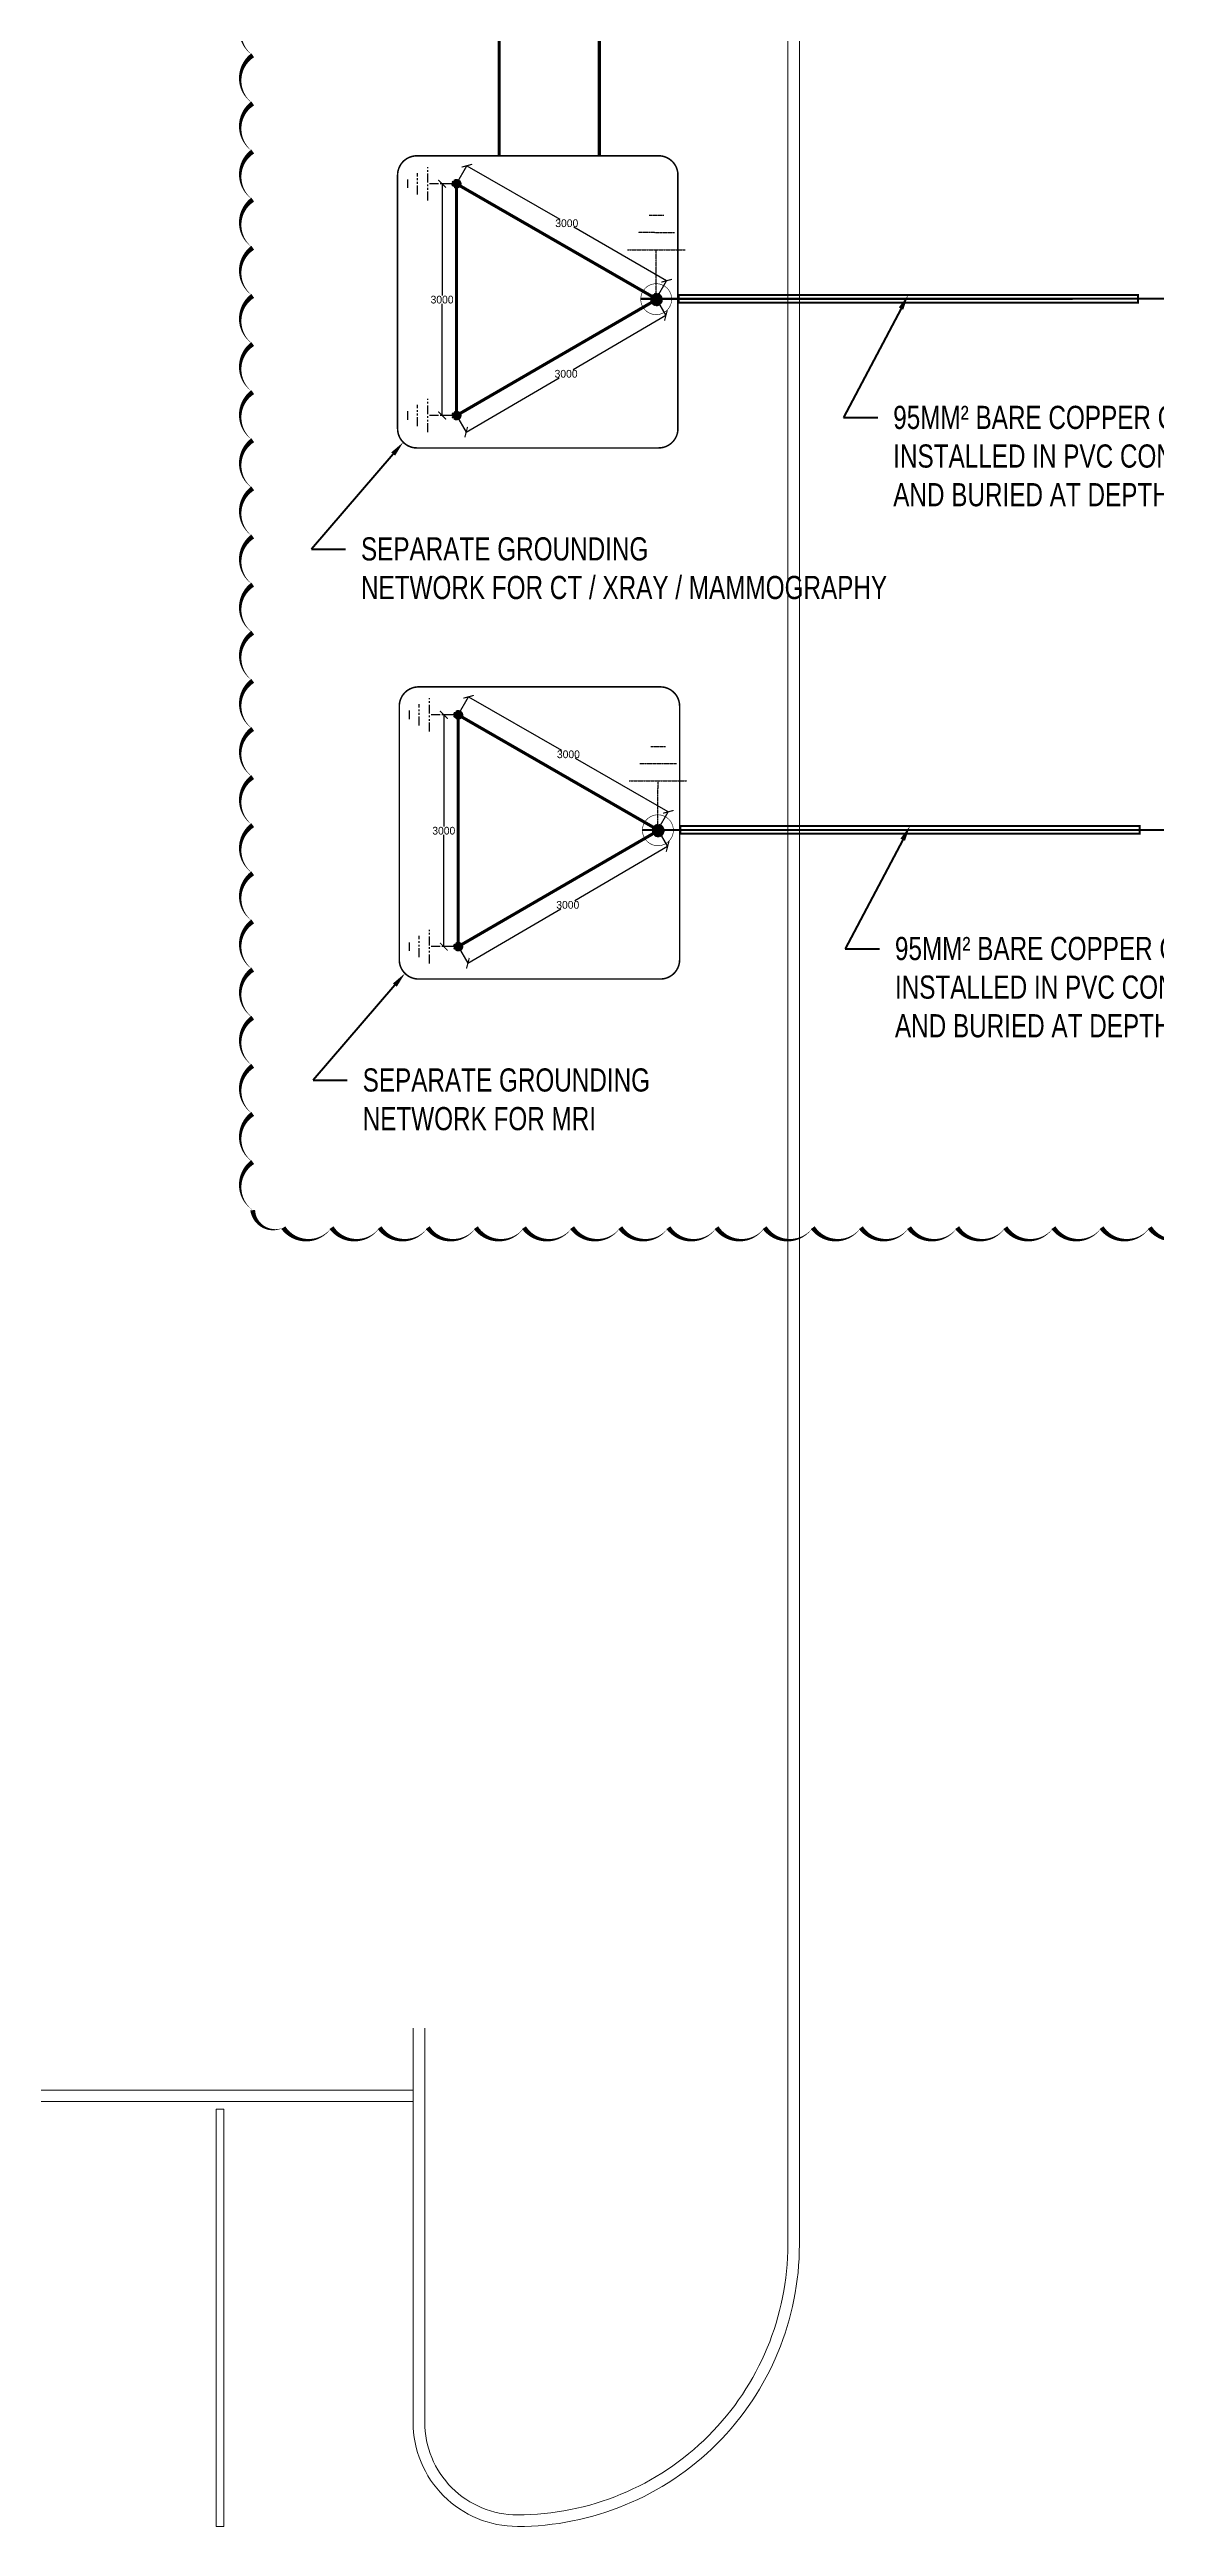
# Model space of a CAD drawing. Header units: metres. Extents: x -18745 to 220762, y -1579758 to -1356048.
# Drawn here: x 66926 to 81239, y -1477238 to -1445173 of the extents above; entities that cross this region are included whole.
import ezdxf
from ezdxf import colors
from ezdxf.entities.mleader import LeaderData, LeaderLine
from ezdxf.math import Vec2, Vec3

# ---------------------------------------------------------------- set-up
doc = ezdxf.new("R2010")
doc.units = ezdxf.units.M
doc.header["$PDMODE"] = 35
for name, pattern in [('CENTER', [2, 1.25, -0.25, 0.25, -0.25]), ('DASHDOTX2', [50.8, 25.4, -12.7, 0, -12.7]), ('DASHED', [19.05, 12.7, -6.35]), ('DASHED2', [0.375, 0.25, -0.125]), ('PHANTOMX2', [5, 2.5, -0.5, 0.5, -0.5, 0.5, -0.5])]:
    doc.linetypes.add(name, pattern=pattern)
doc.layers.get('0').update_dxf_attribs({"lineweight": 0})
doc.layers.get('Defpoints').update_dxf_attribs({"lineweight": 0})
for name, color, linetype in [('0E-PW-GRD', 6, 'Continuous'), ('0E-PW-GRD2', 6, 'Continuous'), ('E - DETAILS CLOUD', 7, 'Continuous'), ('E-DIM', 7, 'Continuous'), ('PD-VENT', 70, 'Continuous')]:
    doc.layers.add(name, color=color, linetype=linetype)
doc.layers.add('E-GRND', color=94, linetype='DASHED2', lineweight=40)
doc.layers.add('Tiles', color=252, linetype='Continuous', lineweight=5)
doc.layers.add('REV 01', color=7, linetype='Continuous', lineweight=0, true_color=0xe41b4d)
doc.styles.add('ROMANS', font='romans.shx', dxfattribs={"width": 0.85})
doc.styles.get("Standard").update_dxf_attribs({"font": 'GOTHIC.TTF'})
doc.dimstyles.get("Standard").update_dxf_attribs({"dimtxt": 0.1, "dimasz": 0.18, "dimexe": 0.18, "dimexo": 0.0625, "dimgap": 0.09, "dimtad": 0, "dimtih": 1, "dimtoh": 1, "dimzin": 0, "dimdsep": 46, "dimtxsty": 'Standard', "dimcen": 0.09, "dimadec": 0, "dimazin": 0, "dimtfac": 1, "dimtofl": 0, "dimtmove": 0, "dimatfit": 3, "dimfxl": 1, "dimtolj": 1, "dimtzin": 0, "dimarcsym": 0})

# ---------------------------------------------------------------- blocks, each defined once
blk = doc.blocks.new('A$C22ed9212')
at = {"layer": 'Tiles', "elevation": 0}
for points in [[(-453941, -493931), (-516441, -493931), (-516441, -498081, -0.414214), (-517791, -499431), (-519205, -499431, -0.557537), (-523230, -492919), (-522277, -491012, -0.414214), (-520466, -490408), (-516754, -492264), (-506691, -472140), (-510403, -470284, -0.414214), (-511007, -468473), (-509455, -465369, -0.284079), (-505430, -462881), (-504611, -462881)], [(-453941, -493781), (-516591, -493781), (-516591, -498081, -0.414214), (-517791, -499281), (-519205, -499281, -0.557537), (-523096, -492986), (-522143, -491079, -0.414214), (-520533, -490543), (-516687, -492466), (-506490, -472073), (-510336, -470150, -0.414214), (-510873, -468540), (-509321, -465436, -0.284079), (-505430, -463031), (-504611, -463031)], [(-452591, -499431, 0.414214), (-448941, -495781), (-448941, -465516)], [(-452591, -499281, 0.414214), (-449091, -495781), (-449091, -465516)], [(-452591, -499431, -0.414214), (-453941, -498081), (-453941, -492981)], [(-452591, -499281, -0.414214), (-453791, -498081), (-453791, -492981)]]:
    blk.add_lwpolyline(points, format="xyb", dxfattribs=at)
blk.add_lwpolyline([(-456491, -499431), (-456391, -499431), (-456391, -494031), (-456491, -494031)], close=True, dxfattribs=at)
blk = doc.blocks.new('*U15')
at = {"linetype": 'ByBlock', "lineweight": -2}
h = blk.add_hatch(color=0, dxfattribs=at)
edge = h.paths.add_edge_path(flags=0)
edge.add_arc((0, 0), 1.19, 0, 180)
edge.add_arc((0, 0), 1.19, 180, 360)
at = {"color": 0, "linetype": 'ByBlock', "lineweight": -2}
for p, q in [((-13.58, -1.16), (-13.58, 1.19)), ((-10.82, -2.97), (-10.82, 2.97)), ((-8, -4.66), (-8, 4.66)), ((0, 0), (-8, 0))]:
    blk.add_line(p, q, dxfattribs=at)
blk.add_circle((0, 0), 1.19, dxfattribs=at)
blk = doc.blocks.new('_ArchTick')
at = {"color": 0, "linetype": 'ByBlock', "const_width": 0.15}
blk.add_lwpolyline([(-0.5, -0.5), (0.5, 0.5)], dxfattribs=at)
blk = doc.blocks.new('*D212')
at = {"layer": 'Defpoints', "color": 0, "transparency": 16777216}
for p in [(72214, -1453786), (72028, -1456786), (72214, -1456786)]:
    blk.add_point(p, dxfattribs=at)
at = {"layer": 'E-DIM', "lineweight": -2, "transparency": 16777216}
for p, q in [((72214, -1453786), (72028, -1453786)), ((72214, -1456786), (72028, -1456786))]:
    blk.add_line(p, q, dxfattribs=at)
at = {"layer": 'E-DIM', "color": 0, "lineweight": -2, "transparency": 16777216}
for p, q in [((72028, -1453786), (72028, -1455233)), ((72028, -1456786), (72028, -1455339))]:
    blk.add_line(p, q, dxfattribs=at)
at = {"layer": 'E-DIM', "color": 0, "lineweight": -2, "transparency": 16777216, "xscale": 100, "yscale": 100, "zscale": 100}
for p, rotation in [((72028, -1453786), 90), ((72028, -1456786), 270)]:
    blk.add_blockref('_ArchTick', p, dxfattribs=dict(at, rotation=rotation))
at = {"layer": 'E-DIM', "color": 3, "transparency": 16777216, "insert": (72028, -1455286), "char_height": 100, "attachment_point": 5}
blk.add_mtext('\\A1;3000', dxfattribs=at)
blk = doc.blocks.new('GROUND-ROD1')
at = {"layer": 'E-GRND', "linetype": 'ByBlock', "lineweight": -2}
h = blk.add_hatch(color=256, dxfattribs=at)
edge = h.paths.add_edge_path(flags=0)
edge.add_arc((-6, 4), 76.2, 0, 180)
edge.add_arc((-6, 4), 76.2, 180, 360)
for p, q in [((-650, -373), (-650, 373)), ((-1097, -92), (-1097, 95)), ((-876, -237), (-876, 237)), ((-2, 0), (-650, 0))]:
    blk.add_line(p, q, dxfattribs=at)
at = {"layer": 'E-GRND', "const_width": 8}
blk.add_lwpolyline([(111, -159, -2.025962), (111, 159, -0.493593), (111, -159, 0.493593)], format="xyb", dxfattribs=at)
at = {"layer": 'E-GRND', "linetype": 'ByBlock', "lineweight": -2}
for start, end in [(360, 180), (180, 360)]:
    blk.add_arc((-6, 4), 76.2, start, end, dxfattribs=at)
blk = doc.blocks.new('*D213')
at = {"layer": 'Defpoints', "color": 0, "transparency": 16777216}
for p in [(72214, -1453786, 0), (74934, -1455041), (74799, -1455275, 0)]:
    blk.add_point(p, dxfattribs=at)
at = {"layer": 'E-DIM', "lineweight": -2, "transparency": 16777216}
for p, q in [((72214, -1453786), (72349, -1453552)), ((74799, -1455275), (74934, -1455041))]:
    blk.add_line(p, q, dxfattribs=at)
at = {"layer": 'E-DIM', "color": 0, "lineweight": -2, "transparency": 16777216}
for p, q in [((72349, -1453552), (73550, -1454244)), ((74934, -1455041), (73733, -1454349))]:
    blk.add_line(p, q, dxfattribs=at)
for p, xscale, yscale, zscale, rotation in [((72349, -1453552), 100, 100, 100, 150.0545813718035), ((74934, -1455041), 99.99999999999999, 99.99999999999999, 99.99999999999999, 330.0545813718035)]:
    blk.add_blockref('_ArchTick', p, dxfattribs=dict(at, xscale=xscale, yscale=yscale, zscale=zscale, rotation=rotation))
at = {"layer": 'E-DIM', "color": 3, "transparency": 16777216, "insert": (73641, -1454297), "char_height": 100, "attachment_point": 5}
blk.add_mtext('\\A1;3000', dxfattribs=at)
blk = doc.blocks.new('*D211')
at = {"layer": 'Defpoints', "color": 0, "transparency": 16777216}
for p in [(74799, -1455275), (74925, -1455490), (72214, -1456786, 0)]:
    blk.add_point(p, dxfattribs=at)
at = {"layer": 'E-DIM', "lineweight": -2, "transparency": 16777216}
for p, q in [((74799, -1455275), (74925, -1455491)), ((72214, -1456786), (72340, -1457001))]:
    blk.add_line(p, q, dxfattribs=at)
at = {"layer": 'E-DIM', "color": 0, "lineweight": -2, "transparency": 16777216}
for p, q in [((74925, -1455490), (73723, -1456193)), ((72340, -1457001), (73543, -1456298))]:
    blk.add_line(p, q, dxfattribs=at)
for p, xscale, yscale, zscale, rotation in [((74925, -1455490), 100, 100, 100, 30.30373271391289), ((72340, -1457001), 99.99999999999999, 99.99999999999999, 99.99999999999999, 210.3037327139129)]:
    blk.add_blockref('_ArchTick', p, dxfattribs=dict(at, xscale=xscale, yscale=yscale, zscale=zscale, rotation=rotation))
at = {"layer": 'E-DIM', "color": 3, "transparency": 16777216, "insert": (73633, -1456246), "char_height": 100, "attachment_point": 5}
blk.add_mtext('\\A1;3000', dxfattribs=at)
blk = doc.blocks.new('*D216')
at = {"layer": 'Defpoints', "color": 0, "transparency": 16777216}
for p in [(72192, -1446911), (72006, -1449911), (72192, -1449911)]:
    blk.add_point(p, dxfattribs=at)
at = {"layer": 'E-DIM', "lineweight": -2, "transparency": 16777216}
for p, q in [((72192, -1446911), (72006, -1446911)), ((72192, -1449911), (72006, -1449911))]:
    blk.add_line(p, q, dxfattribs=at)
at = {"layer": 'E-DIM', "color": 0, "lineweight": -2, "transparency": 16777216}
for p, q in [((72006, -1446911), (72006, -1448358)), ((72006, -1449911), (72006, -1448464))]:
    blk.add_line(p, q, dxfattribs=at)
at = {"layer": 'E-DIM', "color": 0, "lineweight": -2, "transparency": 16777216, "xscale": 100, "yscale": 100, "zscale": 100}
for p, rotation in [((72006, -1446911), 90), ((72006, -1449911), 270)]:
    blk.add_blockref('_ArchTick', p, dxfattribs=dict(at, rotation=rotation))
at = {"layer": 'E-DIM', "color": 3, "transparency": 16777216, "insert": (72006, -1448411), "char_height": 100, "attachment_point": 5}
blk.add_mtext('\\A1;3000', dxfattribs=at)
blk = doc.blocks.new('*D217')
at = {"layer": 'Defpoints', "color": 0, "transparency": 16777216}
for p in [(72192, -1446911, 0), (74912, -1448166), (74777, -1448400, 0)]:
    blk.add_point(p, dxfattribs=at)
at = {"layer": 'E-DIM', "lineweight": -2, "transparency": 16777216}
for p, q in [((72192, -1446911), (72327, -1446677)), ((74777, -1448400), (74912, -1448166))]:
    blk.add_line(p, q, dxfattribs=at)
at = {"layer": 'E-DIM', "color": 0, "lineweight": -2, "transparency": 16777216}
for p, q in [((72327, -1446677), (73528, -1447369)), ((74912, -1448166), (73711, -1447474))]:
    blk.add_line(p, q, dxfattribs=at)
for p, xscale, yscale, zscale, rotation in [((72327, -1446677), 100, 100, 100, 150.0545813718035), ((74912, -1448166), 99.99999999999999, 99.99999999999999, 99.99999999999999, 330.0545813718035)]:
    blk.add_blockref('_ArchTick', p, dxfattribs=dict(at, xscale=xscale, yscale=yscale, zscale=zscale, rotation=rotation))
at = {"layer": 'E-DIM', "color": 3, "transparency": 16777216, "insert": (73620, -1447422), "char_height": 100, "attachment_point": 5}
blk.add_mtext('\\A1;3000', dxfattribs=at)
blk = doc.blocks.new('*D215')
at = {"layer": 'Defpoints', "color": 0, "transparency": 16777216}
for p in [(74777, -1448400), (74903, -1448615), (72192, -1449911, 0)]:
    blk.add_point(p, dxfattribs=at)
at = {"layer": 'E-DIM', "color": 0, "lineweight": -2, "transparency": 16777216}
for p, q in [((74903, -1448615), (73701, -1449318)), ((72318, -1450126), (73521, -1449423))]:
    blk.add_line(p, q, dxfattribs=at)
at = {"layer": 'E-DIM', "lineweight": -2, "transparency": 16777216}
for p, q in [((74777, -1448400), (74903, -1448616)), ((72192, -1449911), (72318, -1450126))]:
    blk.add_line(p, q, dxfattribs=at)
at = {"layer": 'E-DIM', "color": 0, "lineweight": -2, "transparency": 16777216}
for p, xscale, yscale, zscale, rotation in [((74903, -1448615), 100, 100, 100, 30.30373271391289), ((72318, -1450126), 99.99999999999999, 99.99999999999999, 99.99999999999999, 210.3037327139129)]:
    blk.add_blockref('_ArchTick', p, dxfattribs=dict(at, xscale=xscale, yscale=yscale, zscale=zscale, rotation=rotation))
at = {"layer": 'E-DIM', "color": 3, "transparency": 16777216, "insert": (73611, -1449371), "char_height": 100, "attachment_point": 5}
blk.add_mtext('\\A1;3000', dxfattribs=at)

msp = doc.modelspace()

# ---------------------------------------------------------------- linework, layer by layer
at = {"layer": '0E-PW-GRD', "linetype": 'DASHDOTX2', "ltscale": 10, "const_width": 40, "elevation": 2.4}
for points in [[(72745.6, -1446548.6), (72745.6, -1438657.7)], [(74041.7, -1440062.7), (74041.7, -1446548.6)], [(74787.5, -1448406), (72192.2, -1449911), (72192.2, -1446911), (74787.5, -1448406)]]:
    msp.add_lwpolyline(points, dxfattribs=at)
at = {"layer": '0E-PW-GRD', "linetype": 'DASHDOTX2', "ltscale": 10, "const_width": 40}
msp.add_lwpolyline([(74809.4, -1455281.1), (72214.1, -1456786), (72214.1, -1453786), (74809.4, -1455281.1)], dxfattribs=at)
at = {"layer": '0E-PW-GRD2', "ltscale": 20, "const_width": 26.5, "elevation": 2.4}
msp.add_lwpolyline([(75065.9, -1448399.8), (75065.9, -1448449.8), (81012.2, -1448449.8), (81012.2, -1448349.8), (75065.9, -1448349.8), (75065.9, -1448399.8)], dxfattribs=at)
at = {"layer": '0E-PW-GRD2', "linetype": 'DASHED', "ltscale": 20, "const_width": 26.5, "elevation": 2.4}
msp.add_lwpolyline([(84719.9, -1448399.6), (74576.8, -1448400.3)], dxfattribs=at)
at = {"layer": '0E-PW-GRD2', "linetype": 'DASHED', "ltscale": 20, "const_width": 26.5}
msp.add_lwpolyline([(84741.8, -1455274.6), (74598.7, -1455275.3)], dxfattribs=at)
at = {"layer": '0E-PW-GRD2', "ltscale": 20, "const_width": 26.5}
msp.add_lwpolyline([(75087.8, -1455274.8), (75087.8, -1455324.8), (81034.1, -1455324.8), (81034.1, -1455224.8), (75087.8, -1455224.8), (75087.8, -1455274.8)], dxfattribs=at)
at = {"layer": 'E - DETAILS CLOUD', "linetype": 'CENTER', "ltscale": 200, "const_width": 20, "elevation": 2.4}
msp.add_lwpolyline([(75058.6, -1446798.6), (75058.6, -1450080.5, -0.4142136), (74808.6, -1450330.5), (71680.2, -1450330.5, -0.4142136), (71430.2, -1450080.5), (71430.2, -1446798.6, -0.4142136), (71680.2, -1446548.6), (74808.6, -1446548.6, -0.4142136)], format="xyb", close=True, dxfattribs=at)
at = {"layer": 'E - DETAILS CLOUD', "linetype": 'CENTER', "ltscale": 200, "const_width": 20}
msp.add_lwpolyline([(75080.5, -1453673.7), (75080.5, -1456955.6, -0.4142136), (74830.5, -1457205.6), (71702.1, -1457205.6, -0.4142136), (71452.1, -1456955.6), (71452.1, -1453673.7, -0.4142136), (71702.1, -1453423.7), (74830.5, -1453423.7, -0.4142136)], format="xyb", close=True, dxfattribs=at)
at = {"layer": 'REV 01', "elevation": -2.4}
msp.add_lwpolyline([(81787, -1460424.3, 0, 62.3, -0.5205671), (81164.1, -1460424.3, 0, 62.3, -0.5205671), (80541.1, -1460424.3, 0, 62.3, -0.5205671), (79918.2, -1460424.3, 0, 62.3, -0.5205671), (79295.3, -1460424.3, 0, 62.3, -0.5205671), (78672.4, -1460424.3, 0, 62.3, -0.5205671), (78049.4, -1460424.3, 0, 62.3, -0.5205671), (77426.5, -1460424.3, 0, 62.3, -0.5205671), (76803.6, -1460424.3, 0, 62.3, -0.5205671), (76180.7, -1460424.3, 0, 62.3, -0.5205671), (75557.8, -1460424.3, 0, 62.3, -0.5205671), (74934.8, -1460424.3, 0, 62.3, -0.5205671), (74311.9, -1460424.3, 0, 62.3, -0.5205671), (73689, -1460424.3, 0, 62.3, -0.5205671), (73066.1, -1460424.3, 0, 62.3, -0.5205671), (72443.1, -1460424.3, 0, 62.3, -0.5205671), (71820.2, -1460424.3, 0, 62.3, -0.5205671), (71197.3, -1460424.3, 0, 62.3, -0.5205671), (70574.4, -1460424.3, 0, 62.3, -0.5205671), (69951.4, -1460424.3, 0, 62.3, -0.5205671), (69555.3, -1460197.5, 0, 62.3, -0.5205671), (69555.3, -1459574.6, 0, 62.3, -0.5205671), (69555.3, -1458951.7, 0, 62.3, -0.5205671), (69555.3, -1458328.8, 0, 62.3, -0.5205671), (69555.3, -1457705.8, 0, 62.3, -0.5205671), (69555.3, -1457082.9, 0, 62.3, -0.5205671), (69555.3, -1456460, 0, 62.3, -0.5205671), (69555.3, -1455837.1, 0, 62.3, -0.5205671), (69555.3, -1455214.1, 0, 62.3, -0.5205671), (69555.3, -1454591.2, 0, 62.3, -0.5205671), (69555.3, -1453968.3, 0, 62.3, -0.5205671), (69555.3, -1453345.4, 0, 62.3, -0.5205671), (69555.3, -1452722.4, 0, 62.3, -0.5205671), (69555.3, -1452099.5, 0, 62.3, -0.5205671), (69555.3, -1451476.6, 0, 62.3, -0.5205671), (69555.3, -1450853.7, 0, 62.3, -0.5205671), (69555.3, -1450230.7, 0, 62.3, -0.5205671), (69555.3, -1449607.8, 0, 62.3, -0.5205671), (69555.3, -1448984.9, 0, 62.3, -0.5205671), (69555.3, -1448362, 0, 62.3, -0.5205671), (69555.3, -1447739.1, 0, 62.3, -0.5205671), (69555.3, -1447116.1, 0, 62.3, -0.5205671), (69555.3, -1446493.2, 0, 62.3, -0.5205671), (69555.3, -1445870.3, 0, 62.3, -0.5205671), (69555.3, -1445247.4, 0, 62.3, -0.5205671), (69555.3, -1444624.4, 0, 62.3, -0.5205671)], format="xyseb", dxfattribs=at)

# ---------------------------------------------------------------- block references
at = {"layer": '0E-PW-GRD', "color": 141, "linetype": 'PHANTOMX2', "xscale": 46.5, "yscale": 46.5, "zscale": 46.5}
for p in [(72192.2, -1446911, 2.4), (72192.2, -1449911, 2.4), (72214.1, -1453786), (72214.1, -1456786)]:
    msp.add_blockref('*U15', p, dxfattribs=at)
at = {"layer": '0E-PW-GRD', "color": 141, "linetype": 'PHANTOMX2', "rotation": 269.8588190251728}
for p in [(74777.3, -1448415.4, 2.4), (74799.2, -1455290.5)]:
    msp.add_blockref('GROUND-ROD1', p, dxfattribs=at)
at = {"layer": 'PD-VENT'}
msp.add_blockref('A$C22ed9212', (525571.7, -977806.6, 2.4), dxfattribs=at)

# ---------------------------------------------------------------- dimensions: what is measured, and where the dimension line sits
at = {"layer": 'E-DIM'}
for p1, p2, distance, picture, middle in [((72192.2, -1446911, 2.4), (74777.5, -1448400.3, 2.4), 269.9, '*D217', (73619.5, -1447421.8, 2.4)), ((72192.2, -1449911, 2.4), (74777.4, -1448400.1, 2.4), -249.3, '*D215', (73610.6, -1449370.8, 2.4)), ((72214.1, -1453786), (74799.4, -1455275.3), 269.9, '*D213', (73641.5, -1454296.8, 0)), ((72214.1, -1456786), (74799.3, -1455275.2, 0), -249.3, '*D211', (73632.5, -1456245.9, 0))]:
    dim = msp.add_aligned_dim(p1=p1, p2=p2, distance=distance, text='3000', dimstyle='Standard', override={"dimtxt": 100, "dimasz": 100, "dimdec": 0, "dimblk1": 'ArchTick', "dimblk2": 'ArchTick', "dimsah": 1, "dimclre": 256, "dimclrt": 3}, dxfattribs=at)
    dim.commit()
    dim.dimension.update_dxf_attribs({"geometry": picture, "text_midpoint": middle})
for p1, p2, picture, middle in [((72192.2, -1446911, 2.4), (72192.2, -1449911, 2.4), '*D216', (72006.2, -1448411, 2.4)), ((72214.1, -1453786), (72214.1, -1456786), '*D212', (72028.1, -1455286))]:
    dim = msp.add_aligned_dim(p1=p1, p2=p2, distance=-186, dimstyle='Standard', override={"dimtxt": 100, "dimasz": 100, "dimdec": 0, "dimblk1": 'ArchTick', "dimblk2": 'ArchTick', "dimsah": 1, "dimclre": 256, "dimclrt": 3}, dxfattribs=at)
    dim.commit()
    dim.dimension.update_dxf_attribs({"geometry": picture, "text_midpoint": middle})

# ---------------------------------------------------------------- leaders
at = {"layer": 'E-GRND', "linetype": 'ByBlock', "ltscale": 400}
ml = msp.add_multileader_mtext('Standard', dxfattribs=at)
ml.set_content('{\\fArial|b0|i0|c0|p34;\\W0.75;\\C256;95MM² BARE COPPER CONDUCTOR INSTALLED IN PVC CONDUIT %%C = 50mm AND BURIED AT DEPTH 500mm}', color=140, style='ROMANS')
ml.set_leader_properties(color=181, lineweight=-1)
ml.build(insert=Vec2(0, 0))
ml.multileader.update_dxf_attribs({"dogleg_length": 319.7, "arrow_head_size": 200})
ctx = ml.context
ctx.base_point, ctx.char_height, ctx.arrow_head_size, ctx.landing_gap_size, ctx.plane_origin, ctx.plane_x_axis, ctx.plane_y_axis = Vec3(77645.1, -1449937.7, 2.4), 300, 200, 200, Vec3(78733.2, -1441951.5, 2.4), Vec3(1, 0.0000626), Vec3(-0.0000626, 1)
notes = []
notes.append((ctx, [(1, (1, 1, 0), (77203.1, -1449937.7, 2.4), (1, 0.0000626), 442, [(0, [(78039, -1448349.8, 2.4)], 0, [])])]))
ctx.mtext.insert, ctx.mtext.text_direction, ctx.mtext.rotation, ctx.mtext.width, ctx.mtext.defined_height, ctx.mtext.flow_direction = Vec3(77845, -1449785.1, 2.4), Vec3(1, 0.0000626), 0.0000626, 6521.108, 1068.8, 5
ml = msp.add_multileader_mtext('Standard', dxfattribs=at)
ml.set_content('{\\fArial|b0|i0|c0|p34;\\W0.75;\\C256;SEPARATE GROUNDING\\PNETWORK FOR CT / XRAY / MAMMOGRAPHY}', color=140, style='ROMANS')
ml.set_leader_properties(color=181, lineweight=-1)
ml.build(insert=Vec2(0, 0))
ml.multileader.update_dxf_attribs({"dogleg_length": 319.7, "arrow_head_size": 200})
ctx = ml.context
ctx.base_point, ctx.char_height, ctx.arrow_head_size, ctx.landing_gap_size, ctx.plane_origin, ctx.plane_x_axis, ctx.plane_y_axis = Vec3(70756.2, -1451639.9, 2.4), 300, 200, 200, Vec3(69761.5, -1447800.7, 2.4), Vec3(1, 0.0000626), Vec3(-0.0000626, 1)
notes.append((ctx, [(1, (1, 1, 0), (70314.2, -1451639.9, 2.4), (1, 0.0000626), 442, [(0, [(71503.5, -1450257.3, 2.4)], 0, [])])]))
ctx.mtext.insert, ctx.mtext.text_direction, ctx.mtext.rotation, ctx.mtext.width, ctx.mtext.defined_height, ctx.mtext.flow_direction = Vec3(70956.2, -1451487.3, 2.4), Vec3(1, 0.0000626), 0.0000626, 6521.108, 1068.8, 5
ml = msp.add_multileader_mtext('Standard', dxfattribs=at)
ml.set_content('{\\fArial|b0|i0|c0|p34;\\W0.75;\\C256;95MM² BARE COPPER CONDUCTOR INSTALLED IN PVC CONDUIT %%C = 50mm AND BURIED AT DEPTH 500mm}', color=140, style='ROMANS')
ml.set_leader_properties(color=181, lineweight=-1)
ml.build(insert=Vec2(0, 0))
ml.multileader.update_dxf_attribs({"dogleg_length": 319.7, "arrow_head_size": 200})
ctx = ml.context
ctx.base_point, ctx.char_height, ctx.arrow_head_size, ctx.landing_gap_size, ctx.plane_origin, ctx.plane_x_axis, ctx.plane_y_axis = Vec3(77667, -1456812.7), 300, 200, 200, Vec3(78755.1, -1448826.6), Vec3(1, 0.0000626), Vec3(-0.0000626, 1)
notes.append((ctx, [(1, (1, 1, 0), (77225, -1456812.8), (1, 0.0000626), 442, [(0, [(78060.9, -1455224.8)], 0, [])])]))
ctx.mtext.insert, ctx.mtext.text_direction, ctx.mtext.rotation, ctx.mtext.width, ctx.mtext.defined_height, ctx.mtext.flow_direction = Vec3(77867, -1456660.2), Vec3(1, 0.0000626), 0.0000626, 6521.108, 1068.8, 5
ml = msp.add_multileader_mtext('Standard', dxfattribs=at)
ml.set_content('{\\fArial|b0|i0|c0|p34;\\W0.75;\\C256;SEPARATE GROUNDING\\PNETWORK FOR MRI}', color=140, style='ROMANS')
ml.set_leader_properties(color=181, lineweight=-1)
ml.build(insert=Vec2(0, 0))
ml.multileader.update_dxf_attribs({"dogleg_length": 319.7, "arrow_head_size": 200})
ctx = ml.context
ctx.base_point, ctx.char_height, ctx.arrow_head_size, ctx.landing_gap_size, ctx.plane_origin, ctx.plane_x_axis, ctx.plane_y_axis = Vec3(70778.1, -1458515), 300, 200, 200, Vec3(69783.4, -1454675.7), Vec3(1, 0.0000626), Vec3(-0.0000626, 1)
notes.append((ctx, [(1, (1, 1, 0), (70336.1, -1458515), (1, 0.0000626), 442, [(0, [(71525.4, -1457132.4)], 0, [])])]))
ctx.mtext.insert, ctx.mtext.text_direction, ctx.mtext.rotation, ctx.mtext.width, ctx.mtext.defined_height, ctx.mtext.flow_direction = Vec3(70978.1, -1458362.4), Vec3(1, 0.0000626), 0.0000626, 6521.108, 1068.8, 5
for ctx, leaders in notes:
    for number, flags, end, landing, length, lines in leaders:
        leader = LeaderData()
        leader.index, (leader.has_last_leader_line, leader.has_dogleg_vector, leader.attachment_direction) = number, flags
        leader.last_leader_point, leader.dogleg_vector, leader.dogleg_length = Vec3(end), Vec3(landing), length
        for number, points, colour, breaks in lines:
            line = LeaderLine()
            line.index, line.vertices, line.color, line.breaks = number, Vec3.list(points), colors.encode_raw_color(colour), breaks
            leader.lines.append(line)
        ctx.leaders.append(leader)

doc.saveas('drawing.dxf')
